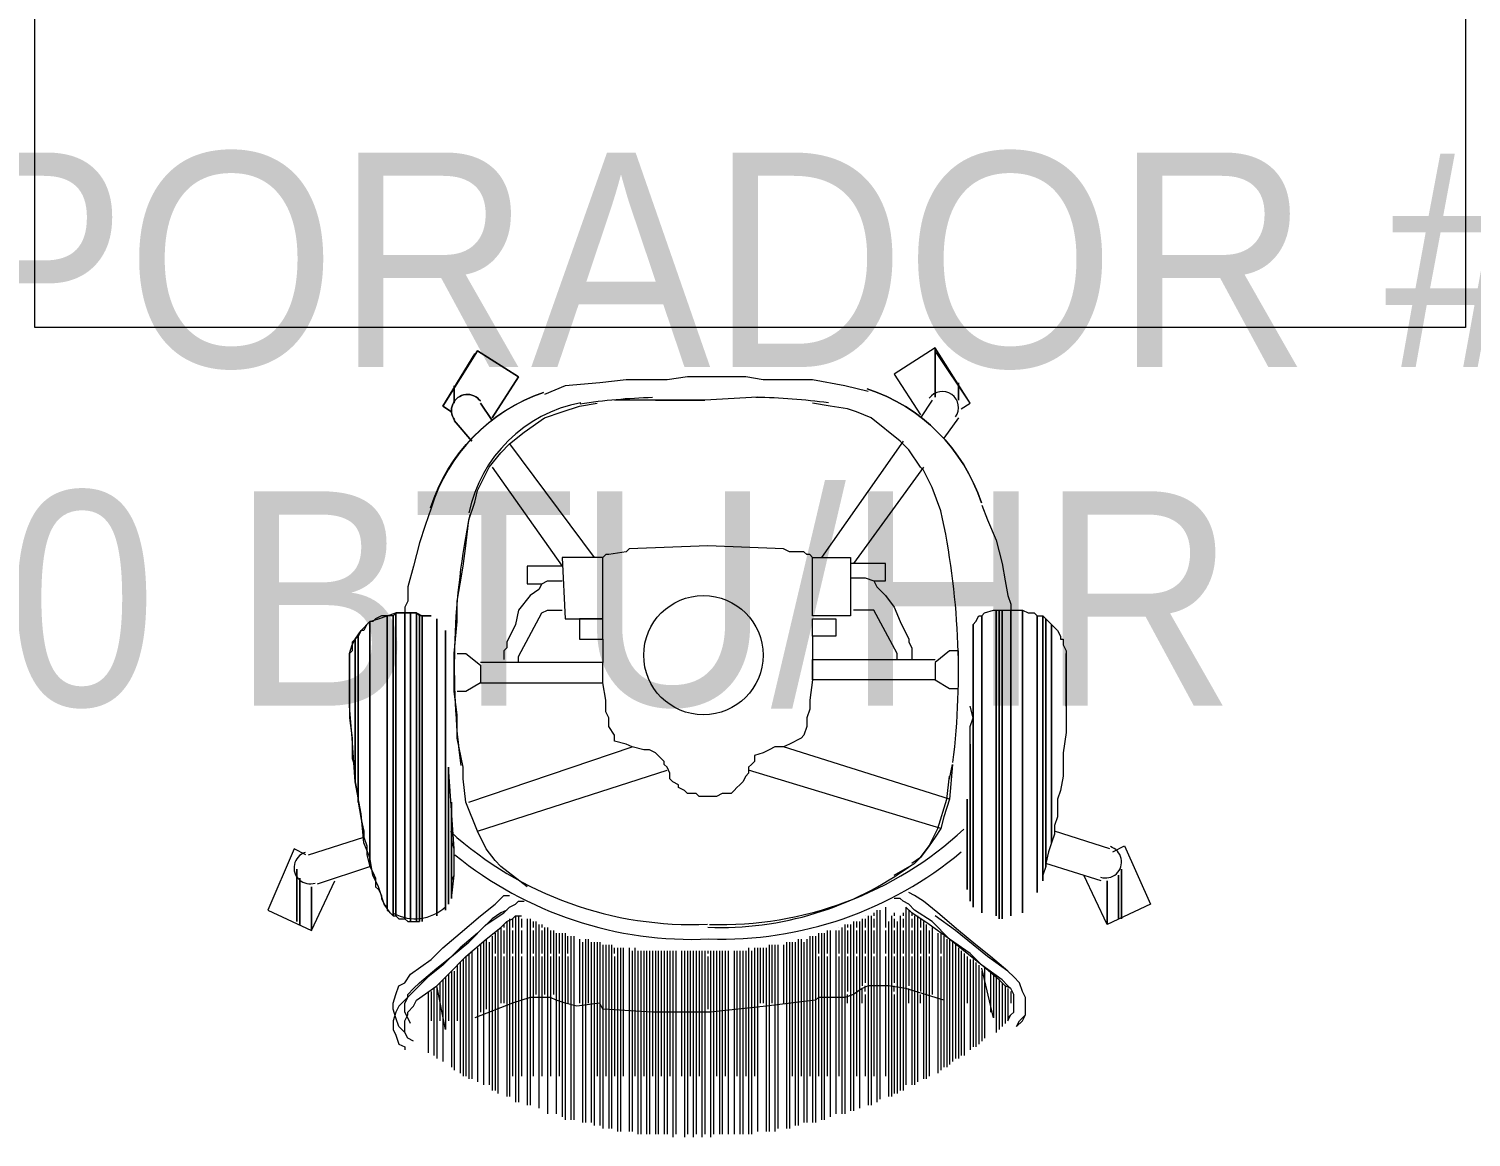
# Model space of a CAD drawing. Header units: metres. Extents: x 29 to 86.9, y -23.2 to 39.7.
# Drawn here: x 72.972 to 74.183, y -18.809 to -17.878 of the extents above; entities that cross this region are included whole.
import ezdxf

# ---------------------------------------------------------------- set-up
doc = ezdxf.new("R2010")
doc.units = ezdxf.units.M
doc.header["$LTSCALE"] = 100
doc.layers.get('0').update_dxf_attribs({"color": 254})
doc.layers.add('Arqui', color=8, linetype='Continuous', lineweight=0)
doc.layers.add('M-EQPM-IDEN', color=7, linetype='Continuous', lineweight=9)
doc.styles.add('SansSerif', font='SANSS__.TTF', dxfattribs={"width": 0.9, "height": 0.18})

# ---------------------------------------------------------------- blocks, each defined once
blk = doc.blocks.new('A$C9582355f')
at = {"layer": 'Arqui'}
for points in [[(45.195, 5.0352), (43.9942, 5.0352), (43.9942, 5.6343), (45.195, 5.6343)], [(44.3781, 4.9593), (44.4001, 4.9936), (44.3659, 5.0156), (44.3366, 4.9691), (44.3439, 4.9642), (44.3366, 4.9691), (44.3659, 5.0156), (44.4001, 4.9936)], [(44.3635, 5.0131), (44.3366, 4.9691)], [(44.3781, 4.9569), (44.3683, 4.9716)], [(44.361, 4.9398), (44.3463, 4.9569)], [(44.4393, 4.7906), (44.4711, 4.7906), (44.4711, 4.842), (44.4368, 4.842)], [(44.6789, 4.793), (44.6471, 4.793), (44.6471, 4.842), (44.6789, 4.842)], [(44.4515, 4.7906), (44.4515, 4.7735), (44.4711, 4.7735), (44.4711, 4.7906)]]:
    blk.add_lwpolyline(points, close=True, dxfattribs=at)
for points in [[(44.7719, 4.9667), (44.7792, 4.9716), (44.7499, 5.018), (44.7156, 4.996), (44.7376, 4.9618)], [(44.7499, 4.9765), (44.7499, 5.018), (44.7499, 4.9765)], [(44.7499, 4.9765), (44.7499, 5.018), (44.7499, 4.9765)], [(44.7792, 4.9716), (44.7499, 5.0156)], [(44.6936, 4.9814), (44.674, 4.9862), (44.6471, 4.9911), (44.6227, 4.9911), (44.6056, 4.9911), (44.5909, 4.9936), (44.5738, 4.9936), (44.5567, 4.9936), (44.542, 4.9936), (44.5249, 4.9911), (44.5102, 4.9911), (44.4906, 4.9911), (44.4686, 4.9887), (44.4393, 4.9862), (44.4221, 4.9789)], [(44.7694, 4.974), (44.7694, 4.9887), (44.7694, 4.974)], [(44.7694, 4.974), (44.7694, 4.9887), (44.7694, 4.974)], [(44.3463, 4.9716), (44.3463, 4.9862), (44.3463, 4.9716)], [(44.3463, 4.9716), (44.3463, 4.9862), (44.3463, 4.9716)], [(44.6007, 4.9765), (44.5567, 4.974)], [(44.4075, 4.5656), (44.3855, 4.5827), (44.3806, 4.5876), (44.3732, 4.5974), (44.3659, 4.6121), (44.3561, 4.6365), (44.3537, 4.6561), (44.3537, 4.6659), (44.3488, 4.6903), (44.3488, 4.7099), (44.3463, 4.7295), (44.3463, 4.7466), (44.3463, 4.7613), (44.3488, 4.7882), (44.3488, 4.8053), (44.3512, 4.8199), (44.3537, 4.8346), (44.3561, 4.8517), (44.3586, 4.8737), (44.3635, 4.8884), (44.3659, 4.8982), (44.3732, 4.9129), (44.3757, 4.9178), (44.3855, 4.93), (44.3928, 4.9373), (44.405, 4.9471), (44.4221, 4.9593), (44.4368, 4.9642), (44.4515, 4.9691), (44.4662, 4.9716)], [(44.5151, 4.974), (44.5567, 4.974), (44.5322, 4.974), (44.5151, 4.974), (44.4808, 4.974)], [(44.5102, 4.974), (44.5102, 4.974)], [(44.7474, 4.974), (44.7376, 4.9593)], [(44.7694, 4.9593), (44.7572, 4.9422)], [(44.723, 4.9398), (44.6545, 4.842)], [(44.3928, 4.9373), (44.4637, 4.842)], [(44.3781, 4.9178), (44.4368, 4.8346), (44.4075, 4.8346), (44.4075, 4.8199), (44.4197, 4.8199), (44.4246, 4.8224), (44.4368, 4.8224)], [(44.7401, 4.9178), (44.6814, 4.8371)], [(44.789, 4.886), (44.7939, 4.8737), (44.8012, 4.8566), (44.8061, 4.8371), (44.8086, 4.8224), (44.811, 4.8102), (44.8134, 4.8028), (44.8134, 4.7979)], [(44.317, 4.8542), (44.3121, 4.8346), (44.3072, 4.8175), (44.3072, 4.8053), (44.3048, 4.8004), (44.3048, 4.7955)], [(44.6471, 4.842), (44.6447, 4.8444), (44.6423, 4.8444), (44.6398, 4.8468), (44.6276, 4.8468), (44.6227, 4.8493), (44.5591, 4.8517), (44.4931, 4.8493), (44.4906, 4.8468), (44.476, 4.8444), (44.4735, 4.8444), (44.4711, 4.842)], [(44.6789, 4.8248), (44.6912, 4.8248), (44.6985, 4.8224), (44.7083, 4.8224), (44.7083, 4.8371), (44.6789, 4.8371)], [(44.4197, 4.8199), (44.4173, 4.8151), (44.4099, 4.8102), (44.4001, 4.7979), (44.3977, 4.7857), (44.3904, 4.771), (44.3904, 4.7686), (44.3904, 4.7661), (44.3879, 4.7637), (44.3879, 4.7564)], [(44.6985, 4.8224), (44.7009, 4.8175), (44.7083, 4.8102), (44.7156, 4.8004), (44.7205, 4.7882), (44.7278, 4.7735), (44.7278, 4.771), (44.7303, 4.7661), (44.7303, 4.7588), (44.7303, 4.7564)], [(44.295, 4.5411), (44.2925, 4.5436), (44.2876, 4.5509), (44.2828, 4.5656), (44.2779, 4.5754), (44.2754, 4.5901), (44.2705, 4.6023), (44.2681, 4.6267), (44.2632, 4.6536), (44.2607, 4.6903), (44.2583, 4.7172), (44.2583, 4.7344), (44.2583, 4.7515), (44.2583, 4.7588), (44.2583, 4.7613), (44.2607, 4.7686), (44.2632, 4.7735), (44.2681, 4.7808), (44.2754, 4.7882), (44.2828, 4.7906), (44.2901, 4.793), (44.2974, 4.7955), (44.3048, 4.7955), (44.3145, 4.7955), (44.3194, 4.793), (44.3268, 4.793), (44.3194, 4.793), (44.317, 4.793), (44.3145, 4.7955), (44.3097, 4.7955), (44.3072, 4.7955), (44.3048, 4.7955), (44.2974, 4.7955), (44.295, 4.793), (44.2901, 4.793), (44.2852, 4.793), (44.2803, 4.7906), (44.2779, 4.7882), (44.2754, 4.7882), (44.273, 4.7857), (44.2705, 4.7808), (44.2681, 4.7808), (44.2656, 4.7759), (44.2632, 4.7735), (44.2607, 4.771), (44.2607, 4.7686), (44.2607, 4.7637), (44.2583, 4.7613), (44.2583, 4.7588), (44.2583, 4.7539), (44.2583, 4.7515), (44.2583, 4.749), (44.2583, 4.7417), (44.2583, 4.7319), (44.2583, 4.7221), (44.2583, 4.7123), (44.2583, 4.7074), (44.2607, 4.6903), (44.2607, 4.6732), (44.2632, 4.6659), (44.2632, 4.6536), (44.2656, 4.6414), (44.2656, 4.6365), (44.2681, 4.6219), (44.2705, 4.6121), (44.2705, 4.6072), (44.273, 4.5998), (44.273, 4.5925), (44.2754, 4.5827)], [(44.2974, 4.5411), (44.2974, 4.7955), (44.2974, 4.5411)], [(44.3048, 4.5387), (44.3048, 4.7955), (44.3048, 4.5387)], [(44.3097, 4.5363), (44.3097, 4.7955), (44.3097, 4.5363)], [(44.3145, 4.5363), (44.3145, 4.7955), (44.3145, 4.5363)], [(44.4001, 4.7539), (44.4001, 4.7588), (44.4197, 4.7955), (44.4246, 4.7979), (44.4368, 4.7979)], [(44.7181, 4.7564), (44.7181, 4.7613), (44.6985, 4.7979), (44.6936, 4.7979), (44.6814, 4.7979)], [(44.7817, 4.7857), (44.7841, 4.7882), (44.7865, 4.793), (44.789, 4.793), (44.7914, 4.7955), (44.7988, 4.7979), (44.8012, 4.7979), (44.8037, 4.7979), (44.8061, 4.7979), (44.811, 4.7979), (44.8134, 4.7979), (44.8183, 4.7979), (44.8232, 4.7979), (44.8281, 4.7955), (44.833, 4.7955), (44.8355, 4.793), (44.8403, 4.793), (44.8428, 4.7906), (44.8452, 4.7882), (44.8477, 4.7857), (44.8501, 4.7833), (44.8526, 4.7808), (44.855, 4.7759), (44.855, 4.7735), (44.8575, 4.7735), (44.8575, 4.7686), (44.8599, 4.7637), (44.8599, 4.7613), (44.8599, 4.7588), (44.8599, 4.7539), (44.8599, 4.7466), (44.8599, 4.7344), (44.8599, 4.727), (44.8599, 4.7172), (44.8599, 4.7099), (44.8599, 4.6952), (44.8575, 4.6781), (44.8575, 4.6683), (44.8575, 4.6585), (44.855, 4.6463), (44.8526, 4.639), (44.8526, 4.6243), (44.8501, 4.617), (44.8501, 4.6096), (44.8477, 4.6023), (44.8452, 4.595), (44.8428, 4.5852)], [(44.8012, 4.5411), (44.8012, 4.7979), (44.8012, 4.5411)], [(44.8037, 4.5387), (44.8037, 4.7979), (44.8037, 4.5387)], [(44.8061, 4.5387), (44.8061, 4.7979), (44.8061, 4.5387)], [(44.8134, 4.5411), (44.8134, 4.7979), (44.8134, 4.5411)], [(44.8232, 4.5436), (44.8232, 4.7979), (44.8232, 4.5436)], [(44.2754, 4.5827), (44.2754, 4.7882), (44.2754, 4.5827)], [(44.2901, 4.5485), (44.2901, 4.793), (44.2901, 4.5485)], [(44.295, 4.5411), (44.295, 4.793), (44.295, 4.5411)], [(44.317, 4.5363), (44.317, 4.793), (44.317, 4.5363)], [(44.3194, 4.5363), (44.3194, 4.793), (44.3194, 4.5363)], [(44.3317, 4.5411), (44.3317, 4.7906), (44.3317, 4.5411)], [(44.6471, 4.7759), (44.6471, 4.7906), (44.6667, 4.7906), (44.6667, 4.7759), (44.6471, 4.7759), (44.6471, 4.7564), (44.6471, 4.7392), (44.6447, 4.7221), (44.6447, 4.7148), (44.6423, 4.7074), (44.6423, 4.7001), (44.6398, 4.6928), (44.6374, 4.6903), (44.6276, 4.6854), (44.6227, 4.683), (44.6154, 4.683), (44.6105, 4.6805), (44.6056, 4.6781), (44.5982, 4.6757), (44.5982, 4.6708), (44.5958, 4.6683), (44.5933, 4.6659), (44.5933, 4.661), (44.5909, 4.6585), (44.5885, 4.6536), (44.586, 4.6512), (44.5836, 4.6488), (44.5811, 4.6463), (44.5787, 4.6439), (44.5738, 4.6439), (44.5713, 4.6439), (44.5664, 4.6414), (44.564, 4.6414), (44.5615, 4.6414), (44.5591, 4.6414), (44.5567, 4.6414), (44.5518, 4.6414), (44.5493, 4.6439), (44.5469, 4.6439), (44.542, 4.6439), (44.5395, 4.6463), (44.5346, 4.6488), (44.5346, 4.6512), (44.5298, 4.6536), (44.5273, 4.6561), (44.5273, 4.661), (44.5249, 4.6659), (44.5224, 4.6683), (44.5224, 4.6708), (44.52, 4.6732), (44.5151, 4.6781), (44.5102, 4.6805), (44.5053, 4.6805), (44.4955, 4.683), (44.4906, 4.6854), (44.4808, 4.6879), (44.4808, 4.6928), (44.476, 4.7001), (44.476, 4.7074), (44.4735, 4.7123), (44.4735, 4.7221), (44.4711, 4.7368)], [(44.7817, 4.5485), (44.7817, 4.7857), (44.7817, 4.5485)], [(44.789, 4.5436), (44.789, 4.793), (44.789, 4.5436)], [(44.8355, 4.5607), (44.8355, 4.793), (44.8355, 4.5607)], [(44.8403, 4.5705), (44.8403, 4.793), (44.8403, 4.5705)], [(44.8428, 4.5827), (44.8428, 4.7906), (44.8428, 4.5827)], [(44.8428, 4.5852), (44.8428, 4.7906), (44.8428, 4.5852)], [(44.8477, 4.6023), (44.8477, 4.7857), (44.8477, 4.6023)], [(44.2632, 4.6536), (44.2632, 4.7735), (44.2632, 4.6536)], [(44.2656, 4.6365), (44.2656, 4.7759), (44.2656, 4.6365)], [(44.339, 4.546), (44.339, 4.7808), (44.339, 4.546)], [(44.339, 4.7613), (44.339, 4.7759), (44.339, 4.7613)], [(44.4711, 4.7735), (44.4711, 4.7539)], [(44.3488, 4.7613), (44.3561, 4.7613), (44.3683, 4.7515), (44.3683, 4.7368), (44.3561, 4.7295), (44.3488, 4.7295)], [(44.7303, 4.7661), (44.7303, 4.7588)], [(44.7694, 4.749), (44.7694, 4.7637), (44.7621, 4.7637), (44.7499, 4.7539), (44.7499, 4.7392), (44.7621, 4.7319), (44.7694, 4.7319)], [(44.8599, 4.7172), (44.8599, 4.7613), (44.8599, 4.7172)], [(44.3683, 4.7368), (44.4711, 4.7368), (44.4711, 4.7539), (44.3683, 4.7539)], [(44.7499, 4.7392), (44.6471, 4.7392), (44.6471, 4.7564), (44.7499, 4.7564)], [(44.7792, 4.6683), (44.7792, 4.6805), (44.7792, 4.6879), (44.7792, 4.7001), (44.7817, 4.7074), (44.7792, 4.7172)], [(44.339, 4.546), (44.339, 4.705), (44.339, 4.546)], [(44.339, 4.546), (44.339, 4.6977), (44.339, 4.546)], [(44.7817, 4.5509), (44.7817, 4.7074), (44.7817, 4.5509)], [(44.339, 4.546), (44.339, 4.6928), (44.339, 4.546)], [(44.7792, 4.5534), (44.7792, 4.6854), (44.7792, 4.5534)], [(44.3586, 4.6365), (44.4955, 4.683)], [(44.7621, 4.639), (44.6227, 4.683)], [(44.3414, 4.5509), (44.3414, 4.6659), (44.3414, 4.5509)], [(44.3414, 4.5509), (44.3414, 4.6659), (44.3414, 4.5509)], [(44.3439, 4.5558), (44.3463, 4.5754), (44.3463, 4.5876), (44.3463, 4.5974), (44.3414, 4.6659)], [(44.3659, 4.6121), (44.5249, 4.6634)], [(44.7548, 4.6145), (44.5933, 4.6634)], [(44.7621, 4.6561), (44.7645, 4.6683), (44.7621, 4.639), (44.7572, 4.6243), (44.7548, 4.6145), (44.7499, 4.6072), (44.745, 4.5998), (44.7376, 4.5901), (44.7303, 4.5852)], [(44.7792, 4.5558), (44.7792, 4.6634), (44.7792, 4.5558)], [(44.7156, 4.5754), (44.7327, 4.5852), (44.7376, 4.5901), (44.745, 4.5998), (44.7523, 4.6145), (44.7596, 4.639), (44.7621, 4.6585)], [(44.3414, 4.5534), (44.3414, 4.6439), (44.3414, 4.5534)], [(44.3439, 4.5558), (44.3439, 4.6365), (44.3439, 4.5558)], [(44.7768, 4.5632), (44.7768, 4.639), (44.7768, 4.5632)], [(44.3439, 4.5607), (44.3439, 4.6243), (44.3439, 4.5607)], [(44.2241, 4.5925), (44.2705, 4.6072)], [(44.3439, 4.5656), (44.3439, 4.5705), (44.3463, 4.5754), (44.3463, 4.5778), (44.3463, 4.5827), (44.3463, 4.5974), (44.3439, 4.6047)], [(44.8966, 4.5974), (44.8501, 4.6121)], [(44.2216, 4.5925), (44.2118, 4.5974), (44.1898, 4.546), (44.2265, 4.5289), (44.2461, 4.5705)], [(44.899, 4.595), (44.9088, 4.5998), (44.9308, 4.5509), (44.8942, 4.5338), (44.8746, 4.5754)], [(44.2143, 4.5363), (44.2143, 4.5803), (44.2143, 4.5363)], [(44.2143, 4.5363), (44.2143, 4.5803), (44.2143, 4.5363)], [(44.2314, 4.568), (44.2754, 4.5827), (44.2779, 4.5778), (44.2803, 4.5729), (44.2803, 4.5656), (44.2828, 4.5632), (44.2852, 4.5583), (44.2852, 4.5558), (44.2876, 4.5509), (44.2901, 4.5485), (44.2901, 4.546), (44.2925, 4.5436), (44.295, 4.5411), (44.2974, 4.5411), (44.2999, 4.5387), (44.3048, 4.5387), (44.3072, 4.5363), (44.3097, 4.5363), (44.3145, 4.5363), (44.317, 4.5363)], [(44.8893, 4.5705), (44.8428, 4.5852), (44.8428, 4.5827), (44.8403, 4.5754), (44.8403, 4.5705)], [(44.9064, 4.5387), (44.9064, 4.5803), (44.9064, 4.5387)], [(44.9064, 4.5387), (44.9064, 4.5803), (44.9064, 4.5387)], [(44.9064, 4.5387), (44.9064, 4.5778), (44.9064, 4.5387)], [(44.9064, 4.5387), (44.9064, 4.5778), (44.9064, 4.5387)], [(44.2167, 4.5338), (44.2167, 4.5729), (44.2167, 4.5338)], [(44.2167, 4.5338), (44.2167, 4.5729), (44.2167, 4.5338)], [(44.2265, 4.5289), (44.2265, 4.5656), (44.2265, 4.5289)], [(44.2265, 4.5289), (44.2265, 4.5656), (44.2265, 4.5289)], [(44.8942, 4.5338), (44.8942, 4.5705), (44.8942, 4.5338)], [(44.8942, 4.5338), (44.8942, 4.5705), (44.8942, 4.5338)], [(44.9039, 4.5387), (44.9039, 4.5754), (44.9039, 4.5387)], [(44.9039, 4.5387), (44.9039, 4.5754), (44.9039, 4.5387)], [(44.3048, 4.4433), (44.2999, 4.4482), (44.2974, 4.4556), (44.295, 4.4629), (44.295, 4.4678), (44.2974, 4.4751), (44.2999, 4.4825), (44.3048, 4.4849), (44.3097, 4.4922), (44.3268, 4.5045), (44.3366, 4.5142), (44.3512, 4.5265), (44.3683, 4.5411), (44.3806, 4.5509), (44.3879, 4.5583), (44.3928, 4.5583)], [(44.3097, 4.4507), (44.3072, 4.4556), (44.3048, 4.4604), (44.3048, 4.4629), (44.3048, 4.4678), (44.3072, 4.4727), (44.3072, 4.4751), (44.3121, 4.48), (44.317, 4.4849), (44.3317, 4.4971), (44.3439, 4.5069), (44.3586, 4.5191), (44.3732, 4.5338), (44.3879, 4.5436), (44.3928, 4.5485), (44.3977, 4.5509), (44.4001, 4.5534), (44.405, 4.5534)], [(44.811, 4.4556), (44.8134, 4.458), (44.8159, 4.4604), (44.8159, 4.4653), (44.8159, 4.4702), (44.8159, 4.4751), (44.8134, 4.48), (44.811, 4.4825), (44.8061, 4.4873), (44.789, 4.4996), (44.7792, 4.5094), (44.7621, 4.5216), (44.7474, 4.5363), (44.7327, 4.546), (44.7278, 4.5509), (44.723, 4.5534), (44.7205, 4.5558), (44.7156, 4.5558)], [(44.8183, 4.4482), (44.8208, 4.4531), (44.8257, 4.458), (44.8257, 4.4653), (44.8257, 4.4727), (44.8232, 4.4776), (44.8208, 4.4849), (44.8159, 4.4898), (44.811, 4.4947), (44.7963, 4.5069), (44.7841, 4.5167), (44.7694, 4.5289), (44.7523, 4.5436), (44.7401, 4.5534), (44.7327, 4.5583), (44.7278, 4.5607)], [(44.1898, 4.546), (44.2265, 4.5289)], [(44.3904, 4.546), (44.3855, 4.5436), (44.3781, 4.5387), (44.3659, 4.5265), (44.3512, 4.5142), (44.3366, 4.4996), (44.3243, 4.4898), (44.3097, 4.4751), (44.3048, 4.4702), (44.2999, 4.4653), (44.2974, 4.4604), (44.295, 4.4531), (44.295, 4.4458), (44.2974, 4.4409), (44.2999, 4.4335), (44.3048, 4.4311), (44.3048, 4.4287)], [(44.3121, 4.436), (44.3072, 4.4384), (44.3048, 4.4433), (44.3048, 4.4482), (44.3048, 4.4531), (44.3072, 4.458), (44.3072, 4.4604), (44.3121, 4.4653), (44.3145, 4.4702), (44.3317, 4.4825), (44.3414, 4.4922), (44.3561, 4.5069), (44.3732, 4.5216), (44.3855, 4.5314), (44.3904, 4.5363), (44.3952, 4.5387), (44.3977, 4.5411), (44.4026, 4.5411)], [(44.3977, 4.5411), (44.3977, 4.4678), (44.3977, 4.3846)], [(44.4001, 4.5411), (44.4001, 4.4702), (44.4001, 4.3846)], [(44.6912, 4.5411), (44.6912, 4.5411)], [(44.6936, 4.5411), (44.6936, 4.4825), (44.6936, 4.3822)], [(44.6961, 4.5411), (44.6961, 4.3822)], [(44.6985, 4.5436), (44.6985, 4.5411)], [(44.7009, 4.546), (44.7009, 4.4825), (44.7009, 4.3846)], [(44.7034, 4.546), (44.7034, 4.3871)], [(44.7083, 4.5485), (44.7083, 4.5314)], [(44.7132, 4.5411), (44.7132, 4.3895)], [(44.7156, 4.5436), (44.7156, 4.5411)], [(44.7205, 4.5411), (44.7205, 4.3944)], [(44.723, 4.5436), (44.723, 4.5411)], [(44.811, 4.4531), (44.8134, 4.458), (44.8159, 4.4604), (44.8159, 4.4653), (44.8159, 4.4702), (44.8159, 4.4751), (44.8134, 4.48), (44.8086, 4.4825), (44.8037, 4.4873), (44.789, 4.4996), (44.7768, 4.5094), (44.7621, 4.5216), (44.745, 4.5338), (44.7303, 4.5436), (44.7254, 4.5485)], [(44.7254, 4.5485), (44.7254, 4.48), (44.7254, 4.3993)], [(44.7278, 4.546), (44.7278, 4.4825)], [(44.7303, 4.5436), (44.7303, 4.5411)], [(44.7327, 4.5411), (44.7327, 4.4776), (44.7327, 4.3993)], [(44.7352, 4.5411), (44.7352, 4.4776), (44.7352, 4.4017)], [(44.8183, 4.4482), (44.8232, 4.4531), (44.8257, 4.458), (44.8257, 4.4653), (44.8257, 4.4727), (44.8232, 4.4776), (44.8208, 4.4849), (44.8159, 4.4898), (44.811, 4.4947), (44.7939, 4.5069), (44.7817, 4.5167), (44.767, 4.5289), (44.7499, 4.5411)], [(44.9308, 4.5509), (44.8942, 4.5338)], [(44.383, 4.5289), (44.383, 4.4629), (44.383, 4.392)], [(44.3855, 4.5314), (44.3855, 4.4678)], [(44.3879, 4.5338), (44.3879, 4.5314)], [(44.3879, 4.5289), (44.3879, 4.524), (44.3879, 4.5142), (44.3879, 4.5094)], [(44.3904, 4.5363), (44.3904, 4.4653), (44.3904, 4.3895)], [(44.3928, 4.5387), (44.3928, 4.3895)], [(44.3952, 4.5387), (44.3952, 4.5314)], [(44.3952, 4.5289), (44.3952, 4.524), (44.3952, 4.5142), (44.3952, 4.5094)], [(44.4026, 4.5387), (44.4026, 4.5314)], [(44.4026, 4.5289), (44.4026, 4.524), (44.4026, 4.5142), (44.4026, 4.5094)], [(44.4075, 4.5387), (44.4075, 4.4702), (44.4075, 4.3822)], [(44.4099, 4.5387), (44.4099, 4.4727), (44.4099, 4.3822)], [(44.4124, 4.5363), (44.4124, 4.5314)], [(44.4124, 4.5289), (44.4124, 4.524), (44.4124, 4.5142), (44.4124, 4.5094)], [(44.4148, 4.5363), (44.4148, 4.4751)], [(44.4173, 4.5338), (44.4173, 4.4727), (44.4173, 4.3797)], [(44.4197, 4.5338), (44.4197, 4.5314)], [(44.4197, 4.5289), (44.4197, 4.524), (44.4197, 4.5142), (44.4197, 4.5094)], [(44.4221, 4.5314), (44.4221, 4.4751)], [(44.4246, 4.5314), (44.4246, 4.4727), (44.4246, 4.3748)], [(44.427, 4.5289), (44.427, 4.524), (44.427, 4.5142), (44.427, 4.5094)], [(44.4295, 4.5289), (44.4295, 4.4751)], [(44.6594, 4.5289), (44.6594, 4.524), (44.6594, 4.5142), (44.6594, 4.5094)], [(44.6618, 4.5289), (44.6618, 4.3724)], [(44.6667, 4.5289), (44.6667, 4.4727), (44.6667, 4.3748)], [(44.6692, 4.5314), (44.6692, 4.5314)], [(44.6692, 4.5289), (44.6692, 4.524), (44.6692, 4.5142), (44.6692, 4.5094)], [(44.6716, 4.5314), (44.6716, 4.3748)], [(44.674, 4.5338), (44.674, 4.4727), (44.674, 4.3748)], [(44.6765, 4.5338), (44.6765, 4.5314)], [(44.6765, 4.5289), (44.6765, 4.524), (44.6765, 4.5142), (44.6765, 4.5094)], [(44.6789, 4.5338), (44.6789, 4.3773)], [(44.6814, 4.5363), (44.6814, 4.4751), (44.6814, 4.3773)], [(44.6838, 4.5363), (44.6838, 4.5314)], [(44.6838, 4.5289), (44.6838, 4.524), (44.6838, 4.5142), (44.6838, 4.5094)], [(44.6863, 4.5363), (44.6863, 4.4776), (44.6863, 4.3797)], [(44.6887, 4.5387), (44.6887, 4.4825)], [(44.6912, 4.5387), (44.6912, 4.5314)], [(44.6912, 4.5289), (44.6912, 4.524), (44.6912, 4.5142), (44.6912, 4.5094)], [(44.6985, 4.5387), (44.6985, 4.5314)], [(44.6985, 4.5289), (44.6985, 4.524), (44.6985, 4.5142), (44.6985, 4.5094)], [(44.7083, 4.5289), (44.7083, 4.524), (44.7083, 4.5142), (44.7083, 4.5094)], [(44.7107, 4.5363), (44.7107, 4.4825), (44.7107, 4.3895)], [(44.7156, 4.5387), (44.7156, 4.5314)], [(44.7156, 4.5289), (44.7156, 4.524), (44.7156, 4.5142), (44.7156, 4.5094)], [(44.7181, 4.5363), (44.7181, 4.48), (44.7181, 4.392)], [(44.723, 4.5387), (44.723, 4.5314)], [(44.723, 4.5289), (44.723, 4.524), (44.723, 4.5142), (44.723, 4.5094)], [(44.7303, 4.5387), (44.7303, 4.5314)], [(44.7303, 4.5289), (44.7303, 4.524), (44.7303, 4.5142), (44.7303, 4.5094)], [(44.7376, 4.5387), (44.7376, 4.5314)], [(44.7376, 4.5289), (44.7376, 4.524), (44.7376, 4.5142), (44.7376, 4.5094)], [(44.7401, 4.5363), (44.7401, 4.4042)], [(44.7425, 4.5338), (44.7425, 4.4751), (44.7425, 4.4042)], [(44.745, 4.5314), (44.745, 4.5314)], [(44.745, 4.5289), (44.745, 4.524), (44.745, 4.5142), (44.745, 4.5094)], [(44.7474, 4.5314), (44.7474, 4.4751)], [(44.3683, 4.5167), (44.3683, 4.4604)], [(44.3708, 4.5191), (44.3708, 4.458), (44.3708, 4.3993)], [(44.3732, 4.5216), (44.3732, 4.5142), (44.3732, 4.4629)], [(44.3757, 4.5191), (44.3757, 4.3993)], [(44.3781, 4.524), (44.3781, 4.4604), (44.3781, 4.3944)], [(44.3806, 4.5265), (44.3806, 4.524), (44.3806, 4.5142), (44.3806, 4.5094)], [(44.4319, 4.5265), (44.4319, 4.4702), (44.4319, 4.3748)], [(44.4344, 4.5265), (44.4344, 4.524), (44.4344, 4.5142), (44.4344, 4.5094)], [(44.4368, 4.5265), (44.4368, 4.4678), (44.4368, 4.3724)], [(44.4393, 4.5265), (44.4393, 4.37)], [(44.4417, 4.5094), (44.4417, 4.5142), (44.4417, 4.524)], [(44.4442, 4.524), (44.4442, 4.4653), (44.4442, 4.37)], [(44.4466, 4.524), (44.4466, 4.37)], [(44.4515, 4.5216), (44.4515, 4.5142), (44.4515, 4.4678)], [(44.4539, 4.5191), (44.4539, 4.4653), (44.4539, 4.3675)], [(44.4564, 4.5216), (44.4564, 4.3675)], [(44.4588, 4.5216), (44.4588, 4.5142), (44.4588, 4.4678)], [(44.4613, 4.5191), (44.4613, 4.4678), (44.4613, 4.3675)], [(44.4637, 4.5191), (44.4637, 4.3651)], [(44.4662, 4.5191), (44.4662, 4.5142), (44.4662, 4.4458), (44.4662, 4.4066)], [(44.4686, 4.5191), (44.4686, 4.4653), (44.4686, 4.3651)], [(44.4711, 4.5167), (44.4711, 4.4629), (44.4711, 4.3626)], [(44.4735, 4.5167), (44.4735, 4.5142), (44.4735, 4.4458), (44.4735, 4.4066)], [(44.476, 4.5167), (44.476, 4.4629), (44.476, 4.3626)], [(44.4784, 4.5167), (44.4784, 4.4629), (44.4784, 4.3626)], [(44.6105, 4.5167), (44.6105, 4.3602)], [(44.6129, 4.5167), (44.6129, 4.5142), (44.6129, 4.4678)], [(44.6154, 4.5167), (44.6154, 4.4653), (44.6154, 4.3602)], [(44.6178, 4.5167), (44.6178, 4.3626)], [(44.6227, 4.5167), (44.6227, 4.5142), (44.6227, 4.4678)], [(44.6251, 4.5191), (44.6251, 4.4653), (44.6251, 4.3626)], [(44.6276, 4.5191), (44.6276, 4.3626)], [(44.63, 4.5191), (44.63, 4.5142), (44.63, 4.4458), (44.63, 4.4066)], [(44.6325, 4.5191), (44.6325, 4.4678), (44.6325, 4.3651)], [(44.6349, 4.5216), (44.6349, 4.3651)], [(44.6374, 4.5216), (44.6374, 4.5142), (44.6374, 4.4458), (44.6374, 4.4066)], [(44.6398, 4.5191), (44.6398, 4.4678), (44.6398, 4.3675)], [(44.6423, 4.5216), (44.6423, 4.3675)], [(44.6447, 4.524), (44.6447, 4.5142), (44.6447, 4.4458), (44.6447, 4.4066)], [(44.6471, 4.524), (44.6471, 4.4678), (44.6471, 4.3675)], [(44.6496, 4.524), (44.6496, 4.4702), (44.6496, 4.3675)], [(44.652, 4.5265), (44.652, 4.524), (44.652, 4.5142), (44.652, 4.5094)], [(44.6545, 4.5265), (44.6545, 4.37)], [(44.6569, 4.5265), (44.6569, 4.4727), (44.6569, 4.37)], [(44.7523, 4.5265), (44.7523, 4.4727), (44.7523, 4.4091)], [(44.7548, 4.5265), (44.7548, 4.524), (44.7548, 4.5142), (44.7548, 4.5094)], [(44.7572, 4.524), (44.7572, 4.4702), (44.7572, 4.414)], [(44.7596, 4.5216), (44.7596, 4.4702), (44.7596, 4.414)], [(44.7621, 4.5216), (44.7621, 4.5142), (44.7621, 4.4458), (44.7621, 4.4164)], [(44.7645, 4.5191), (44.7645, 4.4678), (44.7645, 4.4189)], [(44.767, 4.5167), (44.767, 4.4213)], [(44.3537, 4.5045), (44.3537, 4.4531), (44.3537, 4.4066)], [(44.3561, 4.5069), (44.3561, 4.4458), (44.3561, 4.4066)], [(44.3586, 4.5094), (44.3586, 4.4556), (44.3586, 4.4042)], [(44.361, 4.5118), (44.361, 4.4556), (44.361, 4.4042)], [(44.3659, 4.5142), (44.3659, 4.4556), (44.3659, 4.4458), (44.3659, 4.4017)], [(44.3806, 4.5069), (44.3806, 4.4458), (44.3806, 4.3993), (44.3806, 4.3944)], [(44.3879, 4.5069), (44.3879, 4.4678)], [(44.3952, 4.5069), (44.3952, 4.4458), (44.3952, 4.4066)], [(44.4026, 4.5069), (44.4026, 4.4702), (44.4026, 4.4458), (44.4026, 4.4066)], [(44.4124, 4.5069), (44.4124, 4.4727), (44.4124, 4.4458), (44.4124, 4.4066)], [(44.4197, 4.5069), (44.4197, 4.4727), (44.4197, 4.4458), (44.4197, 4.4066)], [(44.427, 4.5069), (44.427, 4.4727), (44.427, 4.4458), (44.427, 4.4066)], [(44.4344, 4.5069), (44.4344, 4.4458), (44.4344, 4.4066)], [(44.4417, 4.5069), (44.4417, 4.4678)], [(44.4808, 4.5094), (44.4808, 4.5142)], [(44.4808, 4.5069), (44.4808, 4.4458), (44.4808, 4.4066)], [(44.4833, 4.5142), (44.4833, 4.4629), (44.4833, 4.3602)], [(44.4857, 4.5142), (44.4857, 4.4629), (44.4857, 4.3602)], [(44.4882, 4.5142), (44.4882, 4.4458), (44.4882, 4.4066)], [(44.4931, 4.5142), (44.4931, 4.4629), (44.4931, 4.3602)], [(44.4955, 4.5118), (44.4955, 4.4629), (44.4955, 4.3602)], [(44.498, 4.5142), (44.498, 4.4458), (44.498, 4.4066)], [(44.5004, 4.5118), (44.5004, 4.4629), (44.5004, 4.3577)], [(44.5029, 4.5118), (44.5029, 4.4604), (44.5029, 4.3577)], [(44.5053, 4.5118), (44.5053, 4.4458), (44.5053, 4.4066)], [(44.5077, 4.5118), (44.5077, 4.3577)], [(44.5102, 4.5118), (44.5102, 4.4604), (44.5102, 4.3577)], [(44.5126, 4.5118), (44.5126, 4.4458), (44.5126, 4.4066)], [(44.5151, 4.5118), (44.5151, 4.3577)], [(44.5175, 4.5118), (44.5175, 4.4604), (44.5175, 4.3577)], [(44.52, 4.5118), (44.52, 4.4458), (44.52, 4.4066)], [(44.5224, 4.5118), (44.5224, 4.3577)], [(44.5249, 4.5118), (44.5249, 4.4604), (44.5249, 4.3577)], [(44.5273, 4.5118), (44.5273, 4.4458), (44.5273, 4.4066)], [(44.5298, 4.5118), (44.5298, 4.3553)], [(44.5322, 4.5118), (44.5322, 4.4604), (44.5322, 4.3577)], [(44.5371, 4.5118), (44.5371, 4.4458), (44.5371, 4.4066)], [(44.5395, 4.5118), (44.5395, 4.3553)], [(44.542, 4.5118), (44.542, 4.4604), (44.542, 4.3577)], [(44.5444, 4.5118), (44.5444, 4.4458), (44.5444, 4.4066)], [(44.5469, 4.5118), (44.5469, 4.3553)], [(44.5493, 4.5118), (44.5493, 4.4604), (44.5493, 4.3577)], [(44.5518, 4.5118), (44.5518, 4.4458), (44.5518, 4.4066)], [(44.5542, 4.5118), (44.5542, 4.3553)], [(44.5567, 4.5118), (44.5567, 4.4604), (44.5567, 4.3577)], [(44.5591, 4.5118), (44.5591, 4.5094)], [(44.5591, 4.5069), (44.5591, 4.5045)], [(44.5591, 4.5045), (44.5591, 4.4629)], [(44.5615, 4.5118), (44.5615, 4.3553)], [(44.564, 4.5118), (44.564, 4.4604), (44.564, 4.3577)], [(44.5664, 4.5118), (44.5664, 4.4458), (44.5664, 4.4066)], [(44.5689, 4.5118), (44.5689, 4.3577)], [(44.5713, 4.5118), (44.5713, 4.4629), (44.5713, 4.3577)], [(44.5738, 4.5118), (44.5738, 4.4458), (44.5738, 4.4066)], [(44.5762, 4.5118), (44.5762, 4.4629), (44.5762, 4.3577)], [(44.5811, 4.5118), (44.5811, 4.4629), (44.5811, 4.3577)], [(44.5836, 4.5118), (44.5836, 4.4458), (44.5836, 4.4066)], [(44.586, 4.5118), (44.586, 4.4629), (44.586, 4.3577)], [(44.5885, 4.5118), (44.5885, 4.4629), (44.5885, 4.3577)], [(44.5909, 4.5118), (44.5909, 4.4458), (44.5909, 4.4066)], [(44.5933, 4.5142), (44.5933, 4.4629), (44.5933, 4.3577)], [(44.5958, 4.5118), (44.5958, 4.4629), (44.5958, 4.3577)], [(44.5982, 4.5142), (44.5982, 4.4458), (44.5982, 4.4066)], [(44.6007, 4.5142), (44.6007, 4.4629), (44.6007, 4.3602)], [(44.6031, 4.5142), (44.6031, 4.4678)], [(44.6056, 4.5142), (44.6056, 4.4678)], [(44.608, 4.5142), (44.608, 4.4653), (44.608, 4.3602)], [(44.652, 4.5069), (44.652, 4.4727), (44.652, 4.4458), (44.652, 4.4066)], [(44.6594, 4.5069), (44.6594, 4.4727), (44.6594, 4.4458), (44.6594, 4.4066)], [(44.6692, 4.5069), (44.6692, 4.4727), (44.6692, 4.4458), (44.6692, 4.4066)], [(44.6765, 4.5069), (44.6765, 4.4776)], [(44.6838, 4.5069), (44.6838, 4.4458), (44.6838, 4.4066)], [(44.6912, 4.5069), (44.6912, 4.4849)], [(44.6985, 4.5069), (44.6985, 4.4458), (44.6985, 4.4066)], [(44.7083, 4.5069), (44.7083, 4.4458), (44.7083, 4.4066)], [(44.7156, 4.5069), (44.7156, 4.4849)], [(44.723, 4.5069), (44.723, 4.48), (44.723, 4.4458), (44.723, 4.3993), (44.723, 4.3944)], [(44.7303, 4.5069), (44.7303, 4.4458), (44.7303, 4.3993)], [(44.7376, 4.5069), (44.7376, 4.4776)], [(44.745, 4.5069), (44.745, 4.4727), (44.745, 4.4458), (44.745, 4.4066)], [(44.7548, 4.5069), (44.7548, 4.4702), (44.7548, 4.4458), (44.7548, 4.4115)], [(44.7694, 4.5142), (44.7694, 4.4458), (44.7694, 4.4213)], [(44.7719, 4.5118), (44.7719, 4.4653), (44.7719, 4.4238)], [(44.7743, 4.5094), (44.7743, 4.4238)], [(44.7768, 4.5069), (44.7768, 4.4678)], [(44.7792, 4.5045), (44.7792, 4.4629), (44.7792, 4.4287)], [(44.7817, 4.5045), (44.7817, 4.4629), (44.7817, 4.4311)], [(44.3414, 4.4922), (44.3414, 4.4531)], [(44.3439, 4.4947), (44.3439, 4.4482), (44.3439, 4.414)], [(44.3463, 4.4947), (44.3463, 4.4115)], [(44.3488, 4.4996), (44.3488, 4.4531)], [(44.3512, 4.502), (44.3512, 4.4507), (44.3512, 4.4091)], [(44.7841, 4.502), (44.7841, 4.4458), (44.7841, 4.4311)], [(44.7865, 4.4996), (44.7865, 4.4335)], [(44.7988, 4.4922), (44.7988, 4.4556), (44.789, 4.4971)], [(44.789, 4.4947), (44.789, 4.4604), (44.789, 4.436)], [(44.7914, 4.4971), (44.7914, 4.458), (44.7914, 4.4458), (44.7914, 4.4384)], [(44.7963, 4.4947), (44.7963, 4.4604)], [(44.3292, 4.48), (44.3292, 4.4409), (44.3292, 4.4238)], [(44.339, 4.4898), (44.339, 4.4458), (44.3317, 4.4825)], [(44.3317, 4.48), (44.3317, 4.4433), (44.3317, 4.4213)], [(44.3341, 4.4849), (44.3341, 4.4531)], [(44.3366, 4.4873), (44.3366, 4.4189)], [(44.7572, 4.4702), (44.7254, 4.48), (44.7107, 4.4825), (44.6936, 4.4825), (44.6887, 4.48), (44.6814, 4.4751), (44.674, 4.4727), (44.652, 4.4727), (44.6496, 4.4702), (44.608, 4.4653), (44.5615, 4.4604), (44.5126, 4.4604), (44.4711, 4.4629), (44.4686, 4.4678), (44.4491, 4.4653), (44.4393, 4.4678), (44.4319, 4.4702), (44.427, 4.4727), (44.4099, 4.4727), (44.3952, 4.4678), (44.3635, 4.4556)], [(44.6887, 4.4678), (44.6887, 4.48)], [(44.6912, 4.4776), (44.6912, 4.4825)], [(44.7156, 4.4776), (44.7156, 4.4825)], [(44.7278, 4.4678), (44.7278, 4.48)], [(44.8012, 4.4898), (44.8012, 4.4458), (44.8012, 4.4433)], [(44.8037, 4.4873), (44.8037, 4.4458)], [(44.8061, 4.4849), (44.8061, 4.4482)], [(44.8086, 4.4825), (44.8086, 4.4507)], [(44.811, 4.48), (44.811, 4.4531)], [(44.3243, 4.4776), (44.3243, 4.4311), (44.3243, 4.4262)], [(44.3268, 4.4776), (44.3268, 4.4531)], [(44.6765, 4.4678), (44.6765, 4.4751)], [(44.6912, 4.4751), (44.6912, 4.4458), (44.6912, 4.4066)], [(44.7156, 4.4751), (44.7156, 4.4458), (44.7156, 4.3993), (44.7156, 4.392)], [(44.7376, 4.4678), (44.7376, 4.4751)], [(44.8134, 4.4776), (44.8134, 4.4678)]]:
    blk.add_lwpolyline(points, dxfattribs=at)
for points in [[(44.3264, 4.8837, -0.237838), (44.4211, 4.9806, 0.237838), (44.3268, 4.8835), (44.3219, 4.8689), (44.317, 4.8542), (44.3121, 4.8346), (44.3072, 4.8175), (44.3072, 4.8053)], [(44.7649, 4.6699, 0.084304), (44.7548, 4.8811), (44.7474, 4.9007), (44.7401, 4.9153), (44.7376, 4.9178), (44.7278, 4.9324), (44.7205, 4.9398), (44.6961, 4.9593), (44.6838, 4.9642), (44.6765, 4.9667), (44.6618, 4.9691), (44.6471, 4.9716)], [(44.3469, 4.5924, 0.184177), (44.5601, 4.5217, 0.184177), (44.7718, 4.5948)]]:
    blk.add_lwpolyline(points, format="xyb", dxfattribs=at)
for points in [[(44.3682, 4.9734, 1.000011), (44.3465, 4.9575, -1.000011)], [(44.7888, 4.8878, 0.237815), (44.693, 4.9836, -0.237815)]]:
    blk.add_lwpolyline(points, format="xyb", close=True, dxfattribs=at)
blk.add_circle((44.5554, 4.76), 0.0501, dxfattribs=at)
for centre, radius, start, end in [((44.5261, 4.4763), 0.5001, 91.5271, 98.5308), ((44.5921, 4.4763), 0.5002, 82.1505, 89.1591), ((44.756, 4.9679), 0.0135, 324.477, 144.4765), ((44.4747, 4.8554), 0.1186, 100.7938, 168.3051), ((44.9761, 4.7502), 0.6298, 168.2893, 187.5694), ((44.5701, 4.8334), 0.2996, 268.149, 312.8795), ((44.5457, 4.8358), 0.302, 227.8454, 272.5104), ((44.2253, 4.5815), 0.0135, 108.2473, 288.2481), ((44.8929, 4.5864), 0.0135, 252.438, 72.4387), ((44.5701, 4.8016), 0.2702, 267.6874, 306.3812), ((44.3133, 4.5766), 0.0379, 241.9243, 312.4781)]:
    blk.add_arc(centre, radius, start, end, dxfattribs=at)

msp = doc.modelspace()

# ---------------------------------------------------------------- block references
msp.add_blockref('A$C9582355f', (28.9827, -23.164))

# ---------------------------------------------------------------- texts
at = {"layer": 'M-EQPM-IDEN', "char_height": 0.18, "attachment_point": 1, "style": 'SansSerif'}
for s, insert, width in [('EVAPORADOR #P2-2', (72.4501, -17.982), 2.69848), ('24000 BTU/HR', (72.4501, -18.2664), 1.832658)]:
    msp.add_mtext(s, dxfattribs=dict(at, insert=insert, width=width))

doc.saveas('drawing.dxf')
